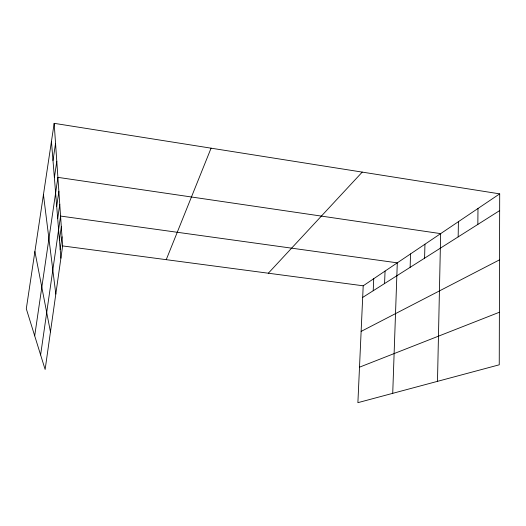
<?xml version="1.0" encoding="UTF-8"?>
<svg xmlns="http://www.w3.org/2000/svg" width="526" height="526" viewBox="0 0 526 526"><rect width="100%" height="100%" fill="white"/><g stroke="black" fill="none" stroke-linecap="round" stroke-linejoin="round"><path stroke-width="0.79" d="M499.7 193.864L499.246 364.807L357.89 402.666L363.203 285.802L499.7 193.864L54.165 123.334L26.3 308.782L45.131 369.476L62.633 245.925L54.165 123.334M477.838 224.424L477.989 208.487M458.166 236.891L458.409 221.676M437.487 381.35L440.656 233.629L57.899 177.361L34.696 335.844M424.581 258.181L424.949 244.215M410.129 267.339L410.543 253.913M392.725 393.336L397.294 262.842L60.569 216.068L40.614 354.925M384.572 283.54L385.058 271.081M373.217 290.74L373.723 278.714M60.194 249.469L62.002 236.759M59.431 240.034L61.318 226.837M56.709 206.37L58.873 191.477M57.696 218.599L59.76 204.325M52.994 160.522L55.546 143.381M54.382 177.591L56.788 161.278M166.236 259.673L211.077 148.174M268.332 273.218L362.236 172.101M362.677 297.42L499.654 210.591M361.132 331.406L499.522 259.844M359.501 367.181L499.384 312.247M62.633 245.925L363.203 285.802M34.9 251.54L50.457 331.893M43.448 194.659L55.815 294.06M51.449 141.389L60.898 258.187"/></g></svg>
